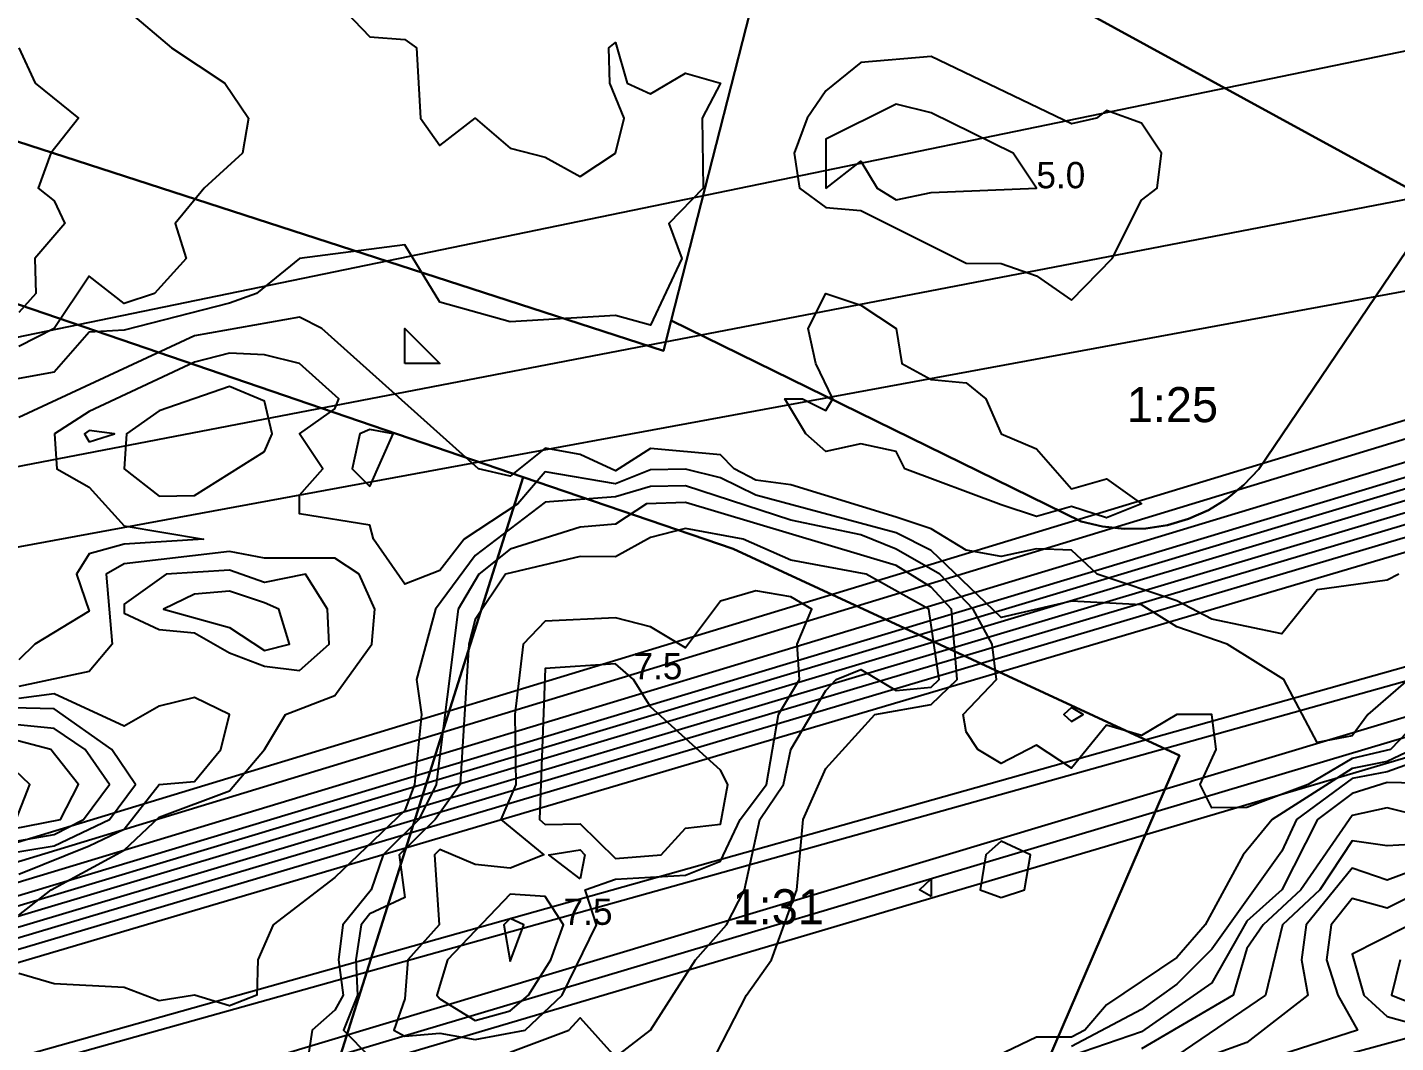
# Model space of a CAD drawing. Header units: metres. Extents: x 304729 to 308942, y 6403920 to 6405836.
# Drawn here: x 305548.5 to 305626.5, y 6404401.3 to 6404459.2 of the extents above; entities that cross this region are included whole.
import ezdxf

# ---------------------------------------------------------------- set-up
doc = ezdxf.new("R2010")
doc.units = ezdxf.units.M
for name, color, linetype in [('FASTIGHETSGRANSER', 7, 'Continuous'), ('HOJDKURVOR_GRUND', 4, 'Continuous'), ('HOJDKURVOR_STOD', 6, 'Continuous'), ('HOJDKURVOR_TEXT', 2, 'Continuous'), ('LILLEBY_4_8', 5, 'Continuous'), ('TOMTBETECKNINGAR', 3, 'Continuous'), ('TOMTER_1945', 1, 'Continuous')]:
    doc.layers.add(name, color=color, linetype=linetype)

msp = doc.modelspace()

# ---------------------------------------------------------------- linework, layer by layer
at = {"layer": 'FASTIGHETSGRANSER'}
msp.add_lwpolyline([(305510.987, 6404589.282), (305445.572, 6404610.011), (305477.883, 6404521.822), (305482.852, 6404516.777), (305545.142, 6404453.551), (305584.749, 6404440.736), (305585.188, 6404442.458), (305592.017, 6404469.243), (305568.066, 6404482.343), (305521.396, 6404508.195), (305519.965, 6404509.1), (305518.634, 6404510.147), (305517.417, 6404511.324), (305516.326, 6404512.619), (305515.373, 6404514.018), (305514.569, 6404515.508), (305513.92, 6404517.072), (305513.434, 6404518.694), (305513.117, 6404520.357), (305510.987, 6404589.282)], close=True, dxfattribs=at)
at = {"layer": 'HOJDKURVOR_GRUND'}
for points in [[(305150, 6404359.43, 3), (305680, 6404468.78, 3)], [(305546, 6404462.9, 3.5), (305552, 6404462, 3.5), (305556.7, 6404458, 3.5), (305559.73, 6404456, 3.5), (305561.08, 6404454, 3.5), (305560.75, 6404452, 3.5), (305558.55, 6404450, 3.5), (305556.91, 6404448, 3.5), (305557.54, 6404446, 3.5), (305555.73, 6404444, 3.5), (305554, 6404443.43, 3.5), (305552, 6404444.98, 3.5), (305550, 6404442, 3.5), (305548, 6404440.97, 3.5)], [(305564.8, 6404462, 4), (305568, 6404458.64, 4), (305570, 6404458.48, 4), (305570.67, 6404458, 4), (305570.9, 6404454, 4), (305572, 6404452.43, 4), (305574, 6404454, 4), (305576, 6404452.29, 4), (305578, 6404451.78, 4), (305580, 6404450.67, 4), (305582, 6404452, 4), (305582.5, 6404454, 4), (305581.69, 6404456, 4), (305581.62, 6404458, 4), (305582, 6404458.32, 4), (305582.67, 6404456, 4), (305584, 6404455.38, 4), (305586, 6404456.56, 4), (305588, 6404456, 4), (305586.94, 6404454, 4), (305587, 6404450, 4), (305585.04, 6404448, 4), (305585.78, 6404446, 4), (305584, 6404442.2, 4), (305582, 6404442.74, 4), (305576, 6404442.38, 4), (305572, 6404443.5, 4), (305570, 6404446.77, 4), (305564, 6404446, 4), (305561.55, 6404444, 4), (305560, 6404443.44, 4), (305554, 6404441.91, 4), (305552, 6404441.8, 4), (305550, 6404439.51, 4), (305546, 6404438.8, 4)], [(305150, 6404357.52, 3.5), (305680, 6404459.56, 3.5)], [(305548, 6404458, 3), (305548.92, 6404456, 3), (305551.4, 6404454, 3), (305549.82, 6404452, 3), (305549.09, 6404450, 3), (305550, 6404449.29, 3), (305550.62, 6404448, 3), (305548.91, 6404446, 3), (305548.97, 6404444, 3), (305548, 6404442.92, 3)], [(305592, 6404458, 4), (305592, 6404458, 4)], [(305608, 6404443.62, 4.5), (305610.33, 6404446, 4.5), (305612, 6404449.33, 4.5), (305612.88, 6404450, 4.5), (305613.14, 6404452, 4.5), (305612, 6404453.71, 4.5), (305610, 6404454.44, 4.5), (305609.43, 6404454, 4.5), (305608, 6404453.67, 4.5), (305600, 6404457.52, 4.5), (305596, 6404457.17, 4.5), (305594, 6404455.55, 4.5), (305592.94, 6404454, 4.5), (305592.19, 6404452, 4.5), (305592.5, 6404450, 4.5), (305594, 6404448.9, 4.5), (305596, 6404448.73, 4.5), (305602, 6404445.73, 4.5), (305604, 6404445.71, 4.5), (305606, 6404445, 4.5), (305608, 6404443.62, 4.5)], [(305150, 6404356.11, 4), (305680, 6404453.92, 4)], [(305177.56, 6404300, 4.5), (305680, 6404452.91, 4.5)], [(305183.48, 6404300, 5.5), (305680, 6404450.45, 5.5)], [(305184.52, 6404300, 6), (305680, 6404449.51, 6)], [(305185.3, 6404300, 6.5), (305680, 6404448.8, 6.5)], [(305186.1, 6404300, 7), (305680, 6404448.09, 7)], [(305188.09, 6404300, 8), (305680, 6404446.62, 8)], [(305189.2, 6404300, 8.5), (305680, 6404445.85, 8.5)], [(305190.23, 6404300, 9), (305680, 6404444.94, 9)], [(305604, 6404431.95, 4), (305598.5, 6404434, 4), (305598, 6404435, 4), (305596, 6404435.43, 4), (305594, 6404435, 4), (305592.86, 6404436, 4), (305591.67, 6404438, 4), (305592.67, 6404438, 4), (305594, 6404437.33, 4), (305594.4, 6404438, 4), (305593.43, 6404440, 4), (305593, 6404442, 4), (305594, 6404444, 4), (305596, 6404443.33, 4), (305598, 6404442, 4), (305598.33, 6404440, 4), (305600, 6404439.09, 4), (305602, 6404438.91, 4), (305603.11, 6404438, 4), (305604, 6404436, 4), (305606, 6404435.14, 4), (305608, 6404432.86, 4), (305610, 6404433.43, 4), (305612, 6404432, 4), (305610, 6404431.2, 4), (305608, 6404431.86, 4), (305606, 6404431.28, 4), (305604, 6404431.95, 4)], [(305626.67, 6404428, 4.5), (305626, 6404427.65, 4.5), (305622, 6404427.1, 4.5), (305620, 6404424.6, 4.5), (305616, 6404425.44, 4.5), (305614, 6404426.48, 4.5), (305609.46, 6404428, 4.5), (305608, 6404429.36, 4.5), (305606, 6404429.44, 4.5), (305604, 6404429, 4.5), (305602, 6404429.36, 4.5), (305600, 6404430.58, 4.5), (305598, 6404431.25, 4.5), (305592, 6404433.09, 4.5), (305590, 6404433.36, 4.5), (305588.77, 6404434, 4.5), (305588, 6404434.81, 4.5), (305584, 6404435.16, 4.5), (305582, 6404433.88, 4.5), (305580, 6404434.82, 4.5), (305578, 6404435.18, 4.5), (305576, 6404433.59, 4.5), (305574.2, 6404434, 4.5), (305565.26, 6404442, 4.5), (305564, 6404442.66, 4.5), (305558, 6404441.58, 4.5), (305548, 6404436.93, 4.5)], [(305570, 6404440, 4), (305570, 6404442, 4), (305572, 6404440, 4), (305570, 6404440, 4)], [(305556, 6404432.44, 5.5), (305558, 6404432.48, 5.5), (305562, 6404435, 5.5), (305562.44, 6404436, 5.5), (305562, 6404437.87, 5.5), (305560, 6404438.7, 5.5), (305556, 6404437.31, 5.5), (305554.14, 6404436, 5.5), (305554, 6404434, 5.5), (305556, 6404432.44, 5.5)], [(305191.03, 6404300, 9.5), (305680, 6404437.63, 9.5)], [(305552, 6404435.54, 5.5), (305553.45, 6404436, 5.5), (305552, 6404436.18, 5.5), (305551.73, 6404436, 5.5), (305552, 6404435.54, 5.5)], [(305228.37, 6404300, 10.5), (305680, 6404435.79, 10.5)], [(305229.3, 6404300, 11), (305680, 6404434.51, 11)], [(305230.17, 6404300, 11.5), (305680, 6404433.23, 11.5)], [(305628.1, 6404420, 5.5), (305626.18, 6404418, 5.5), (305624, 6404417.49, 5.5), (305621.49, 6404416, 5.5), (305618, 6404414.69, 5.5), (305616, 6404414.67, 5.5), (305615.33, 6404416, 5.5), (305616.25, 6404418, 5.5), (305616, 6404420, 5.5), (305614, 6404420, 5.5), (305612, 6404418.8, 5.5), (305610, 6404419.38, 5.5), (305608, 6404416.93, 5.5), (305606, 6404418.25, 5.5), (305604, 6404417.2, 5.5), (305602.67, 6404418, 5.5), (305602, 6404419, 5.5), (305601.83, 6404420, 5.5), (305603.72, 6404422, 5.5), (305603.48, 6404424, 5.5), (305602.4, 6404426, 5.5), (305600.49, 6404428, 5.5), (305598, 6404429.43, 5.5), (305596, 6404430.24, 5.5), (305592, 6404431.08, 5.5), (305586, 6404433.03, 5.5), (305584, 6404433, 5.5), (305582, 6404432.4, 5.5), (305578, 6404432.1, 5.5), (305574, 6404429.06, 5.5), (305571.75, 6404426, 5.5), (305570.67, 6404422, 5.5), (305570.94, 6404420, 5.5), (305570.54, 6404416, 5.5), (305570, 6404414.53, 5.5), (305566, 6404410.71, 5.5), (305562.5, 6404408, 5.5), (305561.62, 6404406, 5.5), (305561.56, 6404404, 5.5), (305560, 6404403.39, 5.5), (305558, 6404404, 5.5), (305556, 6404403.67, 5.5), (305554, 6404404.42, 5.5), (305550, 6404404.64, 5.5), (305548, 6404405.22, 5.5)], [(305586.4, 6404398, 6), (305589.48, 6404404, 6), (305590.9, 6404406, 6), (305592.35, 6404410, 6), (305592.7, 6404414, 6), (305594, 6404416.91, 6), (305596.8, 6404420, 6), (305600, 6404420.56, 6), (305601.48, 6404422, 6), (305601.16, 6404426, 6), (305600, 6404427.25, 6), (305598, 6404428.5, 6), (305586, 6404432.08, 6), (305583.77, 6404432, 6), (305582, 6404430.85, 6), (305580, 6404430.67, 6), (305576, 6404429.42, 6), (305574.21, 6404428, 6), (305573.03, 6404426, 6), (305571.78, 6404416, 6), (305570.79, 6404414, 6), (305568.76, 6404412, 6), (305568.08, 6404410, 6), (305566.46, 6404408, 6), (305566.22, 6404406, 6), (305566.49, 6404404, 6), (305566, 6404403.13, 6), (305564.72, 6404402, 6), (305564.42, 6404400, 6)], [(305576, 6404400.74, 6.5), (305579.35, 6404402, 6.5), (305580, 6404402.69, 6.5), (305582, 6404400.45, 6.5), (305584, 6404402, 6.5), (305586.56, 6404406, 6.5), (305588.33, 6404408, 6.5), (305589.36, 6404410, 6.5), (305590.24, 6404414, 6.5), (305591.59, 6404416, 6.5), (305592, 6404418, 6.5), (305594, 6404421.36, 6.5), (305594.58, 6404422, 6.5), (305596, 6404422.57, 6.5), (305598, 6404421.36, 6.5), (305600, 6404421.56, 6.5), (305600.45, 6404422, 6.5), (305599.86, 6404426, 6.5), (305596.3, 6404428, 6.5), (305592, 6404428.8, 6.5), (305589.29, 6404430, 6.5), (305586, 6404430.61, 6.5), (305584, 6404430.08, 6.5), (305582, 6404428.98, 6.5), (305580, 6404429, 6.5), (305575.73, 6404428, 6.5), (305574, 6404425.41, 6.5), (305573.64, 6404424, 6.5), (305573.15, 6404416, 6.5), (305571.72, 6404414, 6.5), (305569.67, 6404412, 6.5), (305570, 6404409.57, 6.5), (305568, 6404408.63, 6.5), (305567.5, 6404408, 6.5), (305567.2, 6404406, 6.5), (305567.3, 6404404, 6.5), (305566.51, 6404402, 6.5), (305568, 6404400.48, 6.5)], [(305548, 6404408.56, 5.5), (305549.84, 6404410, 5.5), (305554, 6404412.26, 5.5), (305556, 6404414.15, 5.5), (305560, 6404415.65, 5.5), (305562, 6404418, 5.5), (305563.2, 6404420, 5.5), (305566, 6404421.07, 5.5), (305568.11, 6404424, 5.5), (305568.29, 6404426, 5.5), (305567.4, 6404428, 5.5), (305566, 6404428.91, 5.5), (305562, 6404428.91, 5.5), (305560, 6404429.29, 5.5), (305554, 6404428.58, 5.5), (305552.98, 6404428, 5.5), (305553.31, 6404424, 5.5), (305552, 6404422.45, 5.5), (305548, 6404421.59, 5.5)], [(305560, 6404423.52, 6), (305562, 6404422.75, 6), (305564, 6404422.5, 6), (305565.68, 6404424, 6), (305565.59, 6404426, 6), (305564.33, 6404428, 6), (305562, 6404427.52, 6), (305560, 6404428.22, 6), (305556.4, 6404428, 6), (305554, 6404426.29, 6), (305554, 6404425.78, 6), (305556, 6404424.84, 6), (305558, 6404424.66, 6), (305560, 6404423.52, 6)], [(305614, 6404428, 4), (305614, 6404428, 4)], [(305562, 6404423.64, 6.5), (305563.43, 6404424, 6.5), (305562.82, 6404426, 6.5), (305562, 6404426.37, 6.5), (305560, 6404427.02, 6.5), (305558, 6404426.85, 6.5), (305556.25, 6404426, 6.5), (305560, 6404424.96, 6.5), (305562, 6404423.64, 6.5)], [(305570, 6404401.65, 7), (305572, 6404401.83, 7), (305574, 6404401.47, 7), (305576.85, 6404402, 7), (305578.96, 6404404, 7), (305580.92, 6404408, 7), (305580.28, 6404410, 7), (305582, 6404410.6, 7), (305586, 6404410.83, 7), (305588, 6404411.63, 7), (305589.11, 6404414, 7), (305590.61, 6404416, 7), (305591.3, 6404420, 7), (305592.49, 6404422, 7), (305592.36, 6404424, 7), (305593.2, 6404426, 7), (305592, 6404426.71, 7), (305590, 6404427.05, 7), (305588, 6404426.45, 7), (305586, 6404423.79, 7), (305584, 6404425, 7), (305582, 6404425.51, 7), (305578, 6404425.31, 7), (305576.74, 6404424, 7), (305576.27, 6404420, 7), (305576.32, 6404416, 7), (305575.47, 6404414, 7), (305577.92, 6404412, 7), (305576, 6404411.24, 7), (305574, 6404411.45, 7), (305572, 6404412.29, 7), (305571.68, 6404412, 7), (305571.95, 6404408, 7), (305570.17, 6404406, 7), (305570, 6404403.78, 7), (305569.38, 6404402, 7), (305570, 6404401.65, 7)], [(305622, 6404424, 4.5), (305622, 6404424, 4.5)], [(305548, 6404410.9, 6), (305552, 6404412.5, 6), (305554, 6404413.45, 6), (305556, 6404416, 6), (305558, 6404416.18, 6), (305559.51, 6404418, 6), (305560, 6404420, 6), (305558, 6404420.96, 6), (305556, 6404420.47, 6), (305554, 6404419.33, 6), (305550, 6404421.18, 6), (305548, 6404420.9, 6)], [(305546.87, 6404412, 6.5), (305550, 6404412.51, 6.5), (305553.17, 6404414, 6.5), (305554.65, 6404416, 6.5), (305553.29, 6404418, 6.5), (305550, 6404420.31, 6.5), (305546, 6404420.41, 6.5)], [(305608, 6404419.6, 5.5), (305608.67, 6404420, 5.5), (305608, 6404420.4, 5.5), (305607.56, 6404420, 5.5), (305608, 6404419.6, 5.5)], [(305544, 6404412.11, 7), (305550, 6404413.16, 7), (305551.68, 6404414, 7), (305553.17, 6404416, 7), (305551.77, 6404418, 7), (305550, 6404419.19, 7), (305546, 6404419.6, 7)], [(305547.85, 6404414, 8), (305548.62, 6404416, 8), (305546.52, 6404418, 8)], [(305627.44, 6404418, 6), (305626, 6404417.32, 6), (305624, 6404416.91, 6), (305619.45, 6404414, 6), (305617.78, 6404412, 6), (305615.62, 6404408, 6), (305614, 6404406.14, 6), (305610, 6404403.44, 6), (305608.76, 6404402, 6), (305608, 6404401.59, 6), (305606, 6404401.59, 6), (305602, 6404399.68, 6)], [(305629.56, 6404418, 6.5), (305626, 6404416.72, 6.5), (305624, 6404416.34, 6.5), (305620.83, 6404414, 6.5), (305620, 6404412.21, 6.5), (305616, 6404406.61, 6.5), (305614, 6404404.62, 6.5), (305612, 6404403.18, 6.5), (305608, 6404401.06, 6.5)], [(305630.86, 6404416, 7), (305626, 6404416.12, 7), (305624, 6404415.49, 7), (305622.03, 6404414, 7), (305620, 6404410, 7), (305618, 6404408.22, 7), (305616, 6404404.69, 7), (305612, 6404401.9, 7), (305608, 6404400.54, 7)], [(305604, 6404409.56, 6), (305605.33, 6404410, 6), (305605.67, 6404412, 6), (305604, 6404412.77, 6), (305603.12, 6404412, 6), (305602.8, 6404410, 6), (305604, 6404409.56, 6)], [(305628, 6404412.63, 8), (305626, 6404412.5, 8), (305624, 6404412.79, 8), (305622.15, 6404410, 8), (305620.03, 6404408, 8), (305619.07, 6404404, 8), (305614, 6404400.56, 8)], [(305580, 6404410.62, 7), (305578.2, 6404412, 7), (305580, 6404412.27, 7), (305580.26, 6404412, 7), (305580, 6404410.62, 7)], [(305628, 6404411.29, 8.5), (305626, 6404410.55, 8.5), (305624, 6404411.23, 8.5), (305621.38, 6404408, 8.5), (305621.11, 6404406, 8.5), (305621.47, 6404404, 8.5), (305618, 6404401.29, 8.5), (305616, 6404400.58, 8.5)], [(305600, 6404409.62, 5.5), (305599.33, 6404410, 5.5), (305600, 6404410.62, 5.5), (305600, 6404409.62, 5.5)], [(305630, 6404410.97, 9), (305626, 6404408.96, 9), (305624, 6404409.51, 9), (305622.81, 6404408, 9), (305622.54, 6404406, 9), (305623.19, 6404404, 9), (305624.31, 6404402, 9), (305620, 6404400.61, 9)], [(305630, 6404409.38, 9.5), (305624, 6404406.33, 9.5), (305624.66, 6404404, 9.5), (305626, 6404402.77, 9.5), (305628.83, 6404402, 9.5), (305624, 6404400.68, 9.5)], [(305576, 6404405.92, 8), (305576.79, 6404408, 8), (305576, 6404408.36, 8), (305575.64, 6404408, 8), (305576, 6404405.92, 8)]]:
    msp.add_polyline3d(points, dxfattribs=at)
at = {"layer": 'HOJDKURVOR_STOD'}
for points in [[(305594, 6404449.98, 5), (305596, 6404451.55, 5), (305596.92, 6404450, 5), (305598, 6404449.35, 5), (305600, 6404449.75, 5), (305606, 6404450, 5), (305604.67, 6404452, 5), (305600, 6404454.3, 5), (305598, 6404454.79, 5), (305594, 6404452.8, 5), (305594, 6404449.98, 5)], [(305181.93, 6404300, 5), (305680, 6404451.86, 5)], [(305187.09, 6404300, 7.5), (305680, 6404447.35, 7.5)], [(305627.2, 6404422, 5), (305624.89, 6404420, 5), (305624, 6404418.77, 5), (305622, 6404418.4, 5), (305620.1, 6404422, 5), (305616.88, 6404424, 5), (305614, 6404424.99, 5), (305612, 6404426.24, 5), (305608, 6404426.45, 5), (305604, 6404425.52, 5), (305600, 6404429.35, 5), (305598, 6404430.35, 5), (305590, 6404432.51, 5), (305588, 6404433.49, 5), (305586, 6404433.98, 5), (305584, 6404433.94, 5), (305582, 6404433.14, 5), (305578, 6404433.83, 5), (305576.44, 6404432, 5), (305573.38, 6404430, 5), (305572, 6404428.2, 5), (305570, 6404427.43, 5), (305568.22, 6404430, 5), (305568, 6404430.8, 5), (305564, 6404431.43, 5), (305564, 6404432.5, 5), (305565.33, 6404434, 5), (305564, 6404436, 5), (305566, 6404437.43, 5), (305566.24, 6404438, 5), (305564, 6404440, 5), (305562, 6404440.51, 5), (305560, 6404440.6, 5), (305558, 6404440.09, 5), (305552, 6404437.27, 5), (305550.03, 6404436, 5), (305550.16, 6404434, 5), (305552, 6404432.95, 5), (305554, 6404430.76, 5), (305558.52, 6404430, 5), (305554, 6404429.71, 5), (305552, 6404429.16, 5), (305551.28, 6404428, 5), (305552, 6404425.88, 5), (305548.91, 6404424, 5), (305548, 6404423.11, 5)], [(305191.84, 6404300, 10), (305680, 6404436.74, 10)], [(305568, 6404433, 5), (305569.33, 6404436, 5), (305568, 6404436.24, 5), (305567.43, 6404436, 5), (305567, 6404434, 5), (305568, 6404433, 5)], [(305582, 6404411.79, 7.5), (305584.61, 6404412, 7.5), (305586, 6404413.52, 7.5), (305588, 6404413.75, 7.5), (305588.42, 6404416, 7.5), (305588, 6404416.83, 7.5), (305584, 6404420.44, 7.5), (305583.03, 6404422, 7.5), (305582, 6404422.88, 7.5), (305578, 6404422.61, 7.5), (305577.68, 6404414, 7.5), (305578, 6404413.72, 7.5), (305580, 6404413.76, 7.5), (305582, 6404411.79, 7.5)], [(305542, 6404412.37, 7.5), (305550.37, 6404414, 7.5), (305551.4, 6404416, 7.5), (305549.82, 6404418, 7.5), (305542, 6404420.06, 7.5)], [(305628, 6404414.18, 7.5), (305626, 6404414.67, 7.5), (305624, 6404414.23, 7.5), (305621.08, 6404410, 7.5), (305618.92, 6404408, 7.5), (305618, 6404406.65, 7.5), (305617.22, 6404404, 7.5), (305612, 6404400.94, 7.5)], [(305572, 6404403.78, 7.5), (305574, 6404402.54, 7.5), (305576, 6404403.09, 7.5), (305577.04, 6404404, 7.5), (305578.33, 6404406, 7.5), (305579.05, 6404408, 7.5), (305578, 6404409.62, 7.5), (305576, 6404409.75, 7.5), (305572.43, 6404406, 7.5), (305571.82, 6404404, 7.5), (305572, 6404403.78, 7.5)], [(305626.74, 6404406, 10), (305626.25, 6404404, 10), (305630, 6404402.5, 10)]]:
    msp.add_polyline3d(points, dxfattribs=at)
at = {"layer": 'LILLEBY_4_8'}
msp.add_lwpolyline([(305682.784, 6404419.603), (305692.317, 6404450.639), (305695.515, 6404461.196), (305693.017, 6404463.466), (305622.258, 6404525.46), (305574.392, 6404542.914), (305538.828, 6404586.862), (305510.987, 6404589.282), (305513.117, 6404520.357), (305513.434, 6404518.694), (305513.92, 6404517.072), (305514.569, 6404515.508), (305515.373, 6404514.018), (305516.326, 6404512.619), (305517.417, 6404511.324), (305518.634, 6404510.147), (305519.965, 6404509.1), (305521.396, 6404508.195), (305568.066, 6404482.343), (305592.017, 6404469.243), (305628.885, 6404449.082), (305682.784, 6404419.603)], close=True, dxfattribs=at)
at = {"layer": 'TOMTER_1945'}
for points in [[(305585.188, 6404442.458), (305608.555, 6404431.006), (305609.763, 6404430.709), (305611, 6404430.573), (305612.244, 6404430.601), (305613.473, 6404430.792), (305614.667, 6404431.144), (305615.804, 6404431.649), (305616.864, 6404432.3), (305617.83, 6404433.084), (305618.684, 6404433.989), (305628.885, 6404449.082), (305592.017, 6404469.243), (305585.188, 6404442.458)], [(305471.916, 6404405.777), (305505.059, 6404409.487), (305515.43, 6404409.705), (305564.592, 6404395.035), (305576.753, 6404433.536), (305543.009, 6404445.072), (305528.66, 6404449.04), (305521.327, 6404450.269), (305515.115, 6404450.693), (305465.817, 6404444.809), (305471.916, 6404405.777)], [(305564.592, 6404395.035), (305578.331, 6404390.935), (305592.13, 6404390.591), (305606.121, 6404399.02), (305614.154, 6404417.664), (305588.71, 6404429.447), (305576.753, 6404433.536), (305564.592, 6404395.035)]]:
    msp.add_lwpolyline(points, close=True, dxfattribs=at)
for points in [[(305628.885, 6404449.082), (305618.684, 6404433.989), (305617.83, 6404433.084), (305616.864, 6404432.3), (305615.804, 6404431.649), (305614.667, 6404431.144), (305613.473, 6404430.792), (305612.244, 6404430.601), (305611, 6404430.573), (305609.763, 6404430.709), (305608.555, 6404431.006), (305585.188, 6404442.458), (305584.749, 6404440.736), (305545.142, 6404453.551)], [(305380.455, 6404425.542), (305392.459, 6404430.853), (305408.338, 6404436.284), (305432.006, 6404439.923), (305465.817, 6404444.809), (305515.115, 6404450.693), (305521.327, 6404450.269), (305528.66, 6404449.04), (305543.009, 6404445.072), (305576.753, 6404433.536), (305588.71, 6404429.447), (305614.154, 6404417.664), (305606.121, 6404399.02), (305592.13, 6404390.591), (305578.331, 6404390.935), (305564.592, 6404395.035), (305515.43, 6404409.705), (305505.059, 6404409.487), (305471.916, 6404405.777), (305437.468, 6404400.91), (305407.718, 6404396.208), (305376.365, 6404379.622)]]:
    msp.add_lwpolyline(points, dxfattribs=at)

# ---------------------------------------------------------------- texts
at = {"layer": 'HOJDKURVOR_TEXT'}
for s, p in [('5.0', (305606, 6404450, 5)), ('7.5', (305583.03, 6404422, 7.5)), ('7.5', (305579.05, 6404408, 7.5))]:
    msp.add_text(s, height=1.5, dxfattribs=at).set_placement(p)
at = {"layer": 'TOMTBETECKNINGAR'}
for s, p in [('1:25', (305611.152, 6404436.664)), ('1:31', (305588.684, 6404408.033))]:
    msp.add_text(s, height=2, dxfattribs=at).set_placement(p)

doc.saveas('drawing.dxf')
